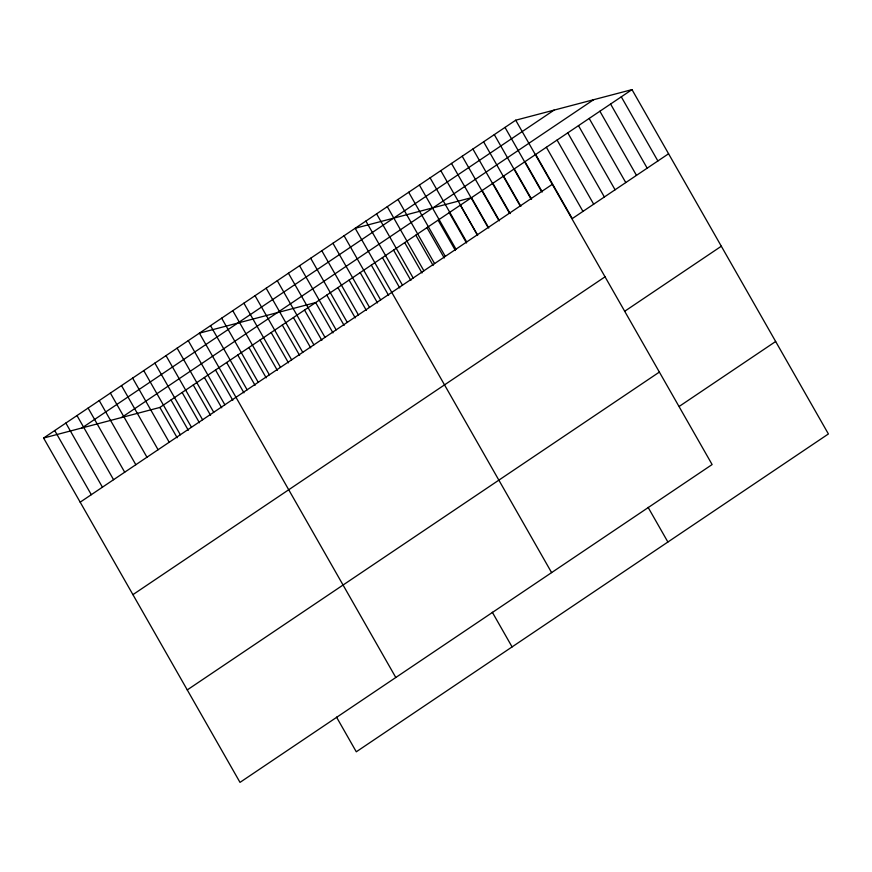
<?xml version="1.0" encoding="UTF-8"?>
<svg xmlns="http://www.w3.org/2000/svg" width="872" height="872" viewBox="0 0 872 872"><rect width="100%" height="100%" fill="white"/><g stroke="black" fill="none" stroke-linecap="round" stroke-linejoin="round"><path stroke-width="1.31" d="M515.712 120.205L712.119 464.547L240.007 782.38L43.6 438.038L515.712 120.205L631.993 89.62L828.4 433.962L356.288 751.795L336.516 717.111M81.968 427.945L554.08 110.112M121.513 417.546L593.614 99.713M43.6 438.038L159.881 407.453L631.993 89.62M80.18 502.174L552.292 184.352M668.573 153.766L572.261 218.6L535.681 154.464M132.925 594.639L605.037 276.816M625.006 311.064L721.318 246.231M187.262 689.916L659.374 372.082M679.343 406.33L775.655 341.497M621.289 96.825L657.88 160.971M610.585 104.03L647.177 168.165M599.892 111.235L636.473 175.37M589.189 118.439L625.769 182.575M578.485 125.644L615.076 189.78M567.781 132.849L604.372 196.985M557.088 140.054L593.668 204.19M546.384 147.259L582.965 211.395M524.977 161.658L542.275 191.982M505.008 127.41L541.588 191.557M514.284 168.863L531.571 199.187M494.304 134.615L530.895 198.762M503.58 176.068L520.867 206.392M483.611 141.82L520.192 205.966M492.876 183.273L510.175 213.596M472.907 149.025L509.488 213.171M482.172 190.478L499.471 220.801M462.204 156.23L498.784 220.365M488.767 228.006L471.48 197.682L355.187 228.268L551.605 572.61M648.103 507.351L667.887 542.024M451.5 163.435L488.091 227.57M440.807 170.64L477.387 234.775M460.351 205.171L477.638 235.495M430.103 177.844L466.684 241.98M449.222 212.67L466.509 242.983M419.399 185.049L455.98 249.185M438.093 220.158L455.38 250.482M408.696 192.254L445.287 256.39M426.964 227.647L444.251 257.97M398.003 199.459L434.583 263.595M415.835 235.146L433.122 265.459M387.299 206.664L423.879 270.8M404.706 242.634L422.004 272.958M376.595 213.858L413.175 278.005M393.577 250.122L410.876 280.446M365.891 221.063L402.483 285.209M382.448 257.622L399.747 287.934M371.319 265.11L388.618 295.434M344.069 235.767L380.65 299.903M360.19 272.598L377.489 302.922M332.94 243.255L369.521 307.391M349.062 280.086L366.36 310.41M321.812 250.744L358.392 314.89M337.933 287.586L355.231 317.899M310.683 258.243L347.263 322.378M326.804 295.074L344.102 325.398M299.554 265.731L336.134 329.867M332.973 332.886L315.675 302.562L199.394 333.159L395.801 677.49M492.309 612.231L512.082 646.904M288.425 273.219L325.005 337.366M304.546 310.061L321.844 340.374M277.296 280.708L313.876 344.854M293.417 317.55L310.715 347.873M266.167 288.207L302.748 352.343M282.288 325.038L299.587 355.362M255.038 295.695L291.619 359.831M271.17 332.537L288.458 362.85M243.909 303.183L280.49 367.33M260.041 340.026L277.329 370.349M232.78 310.683L269.361 374.818M248.912 347.514L266.2 377.838M221.651 318.171L258.243 382.307M237.784 355.013L255.071 385.326M210.523 325.659L247.114 389.806M226.655 362.501L243.942 392.825M215.526 369.99L232.813 400.313M188.265 340.647L224.856 404.782M204.397 377.478L221.695 407.802M177.136 348.135L213.727 412.282M193.268 384.977L210.566 415.29M166.007 355.634L202.598 419.77M182.139 392.465L199.437 422.789M154.878 363.123L191.469 427.258M171.01 399.954L188.308 430.278M143.76 370.611L180.34 434.757M159.881 407.453L177.18 437.766M132.631 378.099L169.212 442.246M121.502 385.598L158.083 449.734M110.373 393.087L146.954 457.222M99.245 400.575L135.825 464.722M88.116 408.074L124.696 472.21M76.987 415.563L113.567 479.698M65.858 423.051L102.438 487.197M54.729 430.55L91.309 494.686"/></g></svg>
